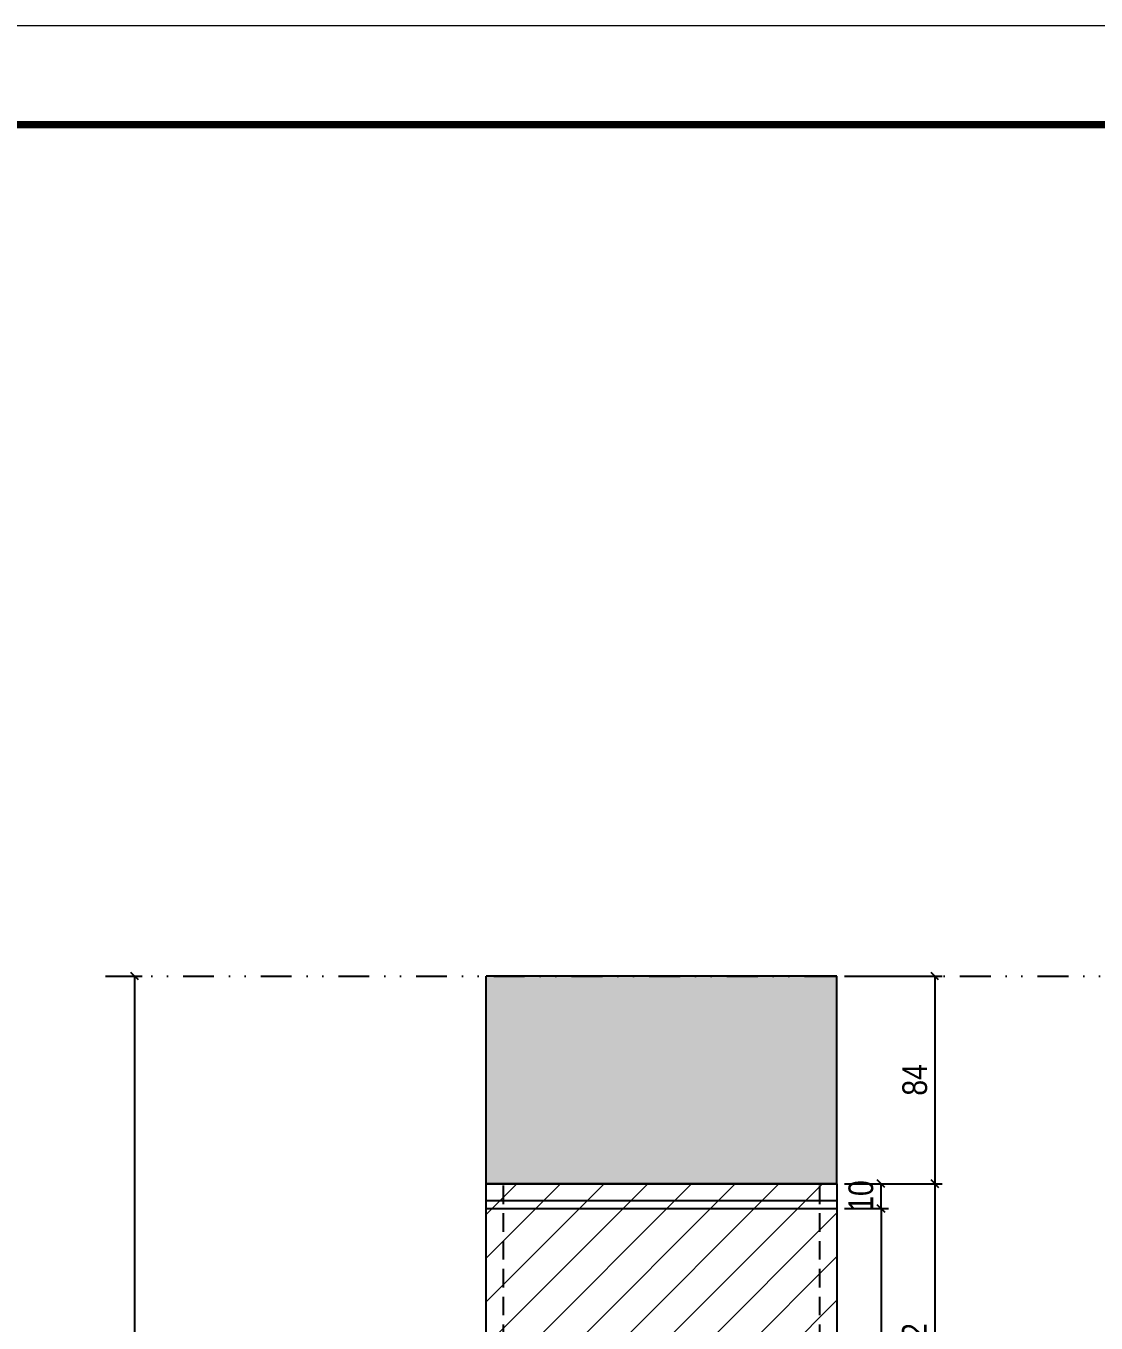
# Model space of a CAD drawing. Extents: x 2201 to 8455, y 252 to 7045.
# Drawn here: x 2635 to 3068, y 4223 to 4748 of the extents above; entities that cross this region are included whole.
import ezdxf

# ---------------------------------------------------------------- set-up
doc = ezdxf.new("R2010")
doc.units = 0
for name, pattern in [('DASHED', [0.75, 0.5, -0.25]), ('DIVIDE2', [0.625, 0.25, -0.125, 0, -0.125, 0, -0.125]), ('HIDDEN', [0.375, 0.25, -0.125])]:
    doc.linetypes.add(name, pattern=pattern)
for name, color, linetype in [('COTA', 241, 'Continuous'), ('Nível', 160, 'Continuous'), ('Painéis', 200, 'Continuous'), ('SARR_2.2x7', 40, 'Continuous'), ('Sarrafo de Pressão', 42, 'HIDDEN')]:
    doc.layers.add(name, color=color, linetype=linetype)
for name, color, linetype, lineweight in [('Folhas', 255, 'Continuous', 9), ('Hachura', 251, 'Continuous', 9), ('SARRAFO DE PRESSAO', 251, 'DASHED', 9)]:
    doc.layers.add(name, color=color, linetype=linetype, lineweight=lineweight)
doc.styles.add('COTA TECNICA', font='techl___.ttf', dxfattribs={"height": 10})
doc.styles.add('COTA TECNICA-50', font='techl___.ttf', dxfattribs={"height": 10})
doc.dimstyles.new('COTA PAINEL-50', dxfattribs={"dimtxt": 10, "dimasz": 3, "dimexe": 3, "dimexo": 3, "dimgap": 3, "dimtad": 1, "dimdec": 1, "dimzin": 12, "dimdsep": 46, "dimtxsty": 'COTA TECNICA-50', "dimblk1": 'OBLIQUE', "dimblk2": 'OBLIQUE', "dimsah": 1, "dimcen": 0.9, "dimclrd": 4, "dimclre": 4, "dimclrt": 240, "dimadec": 1, "dimazin": 3, "dimtfac": 1, "dimtdec": 1, "dimtmove": 0, "dimatfit": 3, "dimfxl": 1, "dimtolj": 1, "dimtzin": 12, "dimarcsym": 0})
doc.dimstyles.new('PAINEL', dxfattribs={"dimtxt": 10, "dimasz": 3, "dimexe": 3, "dimexo": 3, "dimgap": 3, "dimtad": 1, "dimdec": 1, "dimzin": 12, "dimdsep": 46, "dimtxsty": 'COTA TECNICA', "dimblk1": 'OBLIQUE', "dimblk2": 'OBLIQUE', "dimsah": 1, "dimcen": 0.9, "dimclrd": 4, "dimclre": 4, "dimclrt": 240, "dimadec": 1, "dimazin": 3, "dimtfac": 1, "dimtdec": 1, "dimtmove": 0, "dimatfit": 3, "dimfxl": 1, "dimtolj": 1, "dimtzin": 12, "dimarcsym": 0})

# ---------------------------------------------------------------- blocks, each defined once
blk = doc.blocks.new('9999999999')
at = {"layer": 'Folhas'}
blk.add_lwpolyline([(98138.98, 34190.21), (99623.98, 34190.21), (99623.98, 35240.21), (98138.98, 35240.21)], close=True, dxfattribs=at)
at = {"layer": 'Folhas', "color": 30, "const_width": 3}
blk.add_lwpolyline([(98213.98, 34230.21), (99583.98, 34230.21), (99583.98, 35200.21), (98213.98, 35200.21)], close=True, dxfattribs=at)
blk = doc.blocks.new('_Oblique')
at = {"color": 0, "linetype": 'ByBlock', "lineweight": -2}
blk.add_line((-0.5, -0.5), (0.5, 0.5), dxfattribs=at)
blk = doc.blocks.new('*D771')
at = {"layer": 'COTA', "color": 4, "lineweight": -2, "transparency": 16777216}
for p, q in [((2669.84, 4362.93), (2681.7, 4362.93)), ((2678.7, 4022.93), (2678.7, 4362.93)), ((2669.84, 4022.93), (2681.7, 4022.93))]:
    blk.add_line(p, q, dxfattribs=at)
at = {"layer": 'Defpoints', "color": 0, "transparency": 16777216}
for p in [(2666.84, 4362.93), (2678.7, 4362.93), (2666.84, 4022.93)]:
    blk.add_point(p, dxfattribs=at)
at = {"layer": 'COTA', "color": 4, "lineweight": -2, "transparency": 16777216, "xscale": 3, "yscale": 3, "zscale": 3}
for p, rotation in [((2678.7, 4362.93), 90), ((2678.7, 4022.93), 270)]:
    blk.add_blockref('_Oblique', p, dxfattribs=dict(at, rotation=rotation))
at = {"layer": 'COTA', "color": 240, "transparency": 16777216, "insert": (2670.48, 4192.93), "char_height": 10, "attachment_point": 5, "rotation": 90, "style": 'COTA TECNICA-50'}
blk.add_mtext('\\A1;340', dxfattribs=at)
blk = doc.blocks.new('*D457')
at = {"layer": 'COTA', "color": 4, "lineweight": -2, "transparency": 16777216}
for p, q in [((2966.04, 4362.93), (3005.68, 4362.93)), ((3002.68, 4362.93), (3002.68, 4278.93)), ((2966.04, 4278.93), (3005.68, 4278.93))]:
    blk.add_line(p, q, dxfattribs=at)
at = {"layer": 'Defpoints', "color": 0, "transparency": 16777216}
for p in [(2963.04, 4362.93), (2963.04, 4278.93), (3002.68, 4278.93)]:
    blk.add_point(p, dxfattribs=at)
at = {"layer": 'COTA', "color": 4, "lineweight": -2, "transparency": 16777216, "xscale": 3, "yscale": 3, "zscale": 3}
for p, rotation in [((3002.68, 4362.93), 90), ((3002.68, 4278.93), 270)]:
    blk.add_blockref('_Oblique', p, dxfattribs=dict(at, rotation=rotation))
at = {"layer": 'COTA', "color": 240, "transparency": 16777216, "insert": (2994.58, 4320.93), "char_height": 10, "attachment_point": 5, "rotation": 90, "style": 'COTA TECNICA-50'}
blk.add_mtext('\\A1;84', dxfattribs=at)
blk = doc.blocks.new('*D752')
at = {"layer": 'COTA', "color": 4, "lineweight": -2, "transparency": 16777216}
for p, q in [((2966.04, 4278.93), (3005.68, 4278.93)), ((3002.68, 4278.93), (3002.68, 4146.93)), ((2966.04, 4146.93), (3005.68, 4146.93))]:
    blk.add_line(p, q, dxfattribs=at)
at = {"layer": 'Defpoints', "color": 0, "transparency": 16777216}
for p in [(2963.04, 4278.93), (2963.04, 4146.93), (3002.68, 4146.93)]:
    blk.add_point(p, dxfattribs=at)
at = {"layer": 'COTA', "color": 4, "lineweight": -2, "transparency": 16777216, "xscale": 3, "yscale": 3, "zscale": 3}
for p, rotation in [((3002.68, 4278.93), 90), ((3002.68, 4146.93), 270)]:
    blk.add_blockref('_Oblique', p, dxfattribs=dict(at, rotation=rotation))
at = {"layer": 'COTA', "color": 240, "transparency": 16777216, "insert": (2994.46, 4212.93), "char_height": 10, "attachment_point": 5, "rotation": 90, "style": 'COTA TECNICA'}
blk.add_mtext('\\A1;132', dxfattribs=at)
blk = doc.blocks.new('*D685')
at = {"layer": 'COTA', "color": 4, "lineweight": -2, "transparency": 16777216}
for p, q in [((2966.04, 4268.93), (2983.87, 4268.93)), ((2980.87, 4268.93), (2980.87, 4146.93)), ((2966.04, 4146.93), (2983.87, 4146.93))]:
    blk.add_line(p, q, dxfattribs=at)
at = {"layer": 'Defpoints', "color": 0, "transparency": 16777216}
for p in [(2963.04, 4268.93), (2963.04, 4146.93), (2980.87, 4146.93)]:
    blk.add_point(p, dxfattribs=at)
at = {"layer": 'COTA', "color": 4, "lineweight": -2, "transparency": 16777216, "xscale": 3, "yscale": 3, "zscale": 3}
for p, rotation in [((2980.87, 4268.93), 90), ((2980.87, 4146.93), 270)]:
    blk.add_blockref('_Oblique', p, dxfattribs=dict(at, rotation=rotation))
at = {"layer": 'COTA', "color": 240, "transparency": 16777216, "insert": (2972.81, 4207.93), "char_height": 10, "attachment_point": 5, "rotation": 90, "style": 'COTA TECNICA'}
blk.add_mtext('\\A1;122', dxfattribs=at)
blk = doc.blocks.new('*D264')
at = {"layer": 'COTA', "color": 4, "lineweight": -2, "transparency": 16777216}
for p, q in [((2966.04, 4278.93), (2983.87, 4278.93)), ((2980.87, 4268.93), (2980.87, 4278.93)), ((2966.04, 4268.93), (2983.87, 4268.93))]:
    blk.add_line(p, q, dxfattribs=at)
at = {"layer": 'Defpoints', "color": 0, "transparency": 16777216}
for p in [(2963.04, 4278.93), (2980.87, 4278.93), (2963.04, 4268.93)]:
    blk.add_point(p, dxfattribs=at)
at = {"layer": 'COTA', "color": 4, "lineweight": -2, "transparency": 16777216, "xscale": 3, "yscale": 3, "zscale": 3}
for p, rotation in [((2980.87, 4278.93), 90), ((2980.87, 4268.93), 270)]:
    blk.add_blockref('_Oblique', p, dxfattribs=dict(at, rotation=rotation))
at = {"layer": 'COTA', "color": 240, "transparency": 16777216, "insert": (2972.77, 4273.93), "char_height": 10, "attachment_point": 5, "rotation": 90, "style": 'COTA TECNICA'}
blk.add_mtext('\\A1;10', dxfattribs=at)

msp = doc.modelspace()

# ---------------------------------------------------------------- hatches: boundary and pattern name
at = {"layer": 'COTA', "linetype": 'ByBlock'}
h = msp.add_hatch(dxfattribs=at)
h.set_pattern_fill('AR-CONC', color=256, scale=0.03)
h.set_pattern_definition([(50, (-167614.649, -105473.8634), (5.46554007, -0.47817257), [0.5715, -6.2865]), (355, (-167614.649, -105473.8634), (-1.05730264, 5.73170536), [0.4572, -5.02921753]), (100.4514447, (-167614.1936, -105473.903), (4.40823741, 5.25353256), [0.48570026, -5.34270734]), (46.1842, (-167614.649, -105472.3394), (8.13237123, -1.26126984), [0.85725, -9.42975]), (96.6355576, (-167613.971, -105472.4445), (7.12212402, 7.42278374), [0.7285507, -8.01406824]), (351.184151, (-167614.649, -105472.339), (7.12212402, 7.42278374), [0.685799, -7.54379196]), (21, (-167613.887, -105472.7204), (4.54843174, -3.06795595), [0.5715, -6.2865]), (326, (-167613.887, -105472.7204), (1.85406085, 5.52563898), [0.4572, -5.0292]), (71.451445, (-167613.508, -105472.976), (6.40249258, 2.45768307), [0.48570026, -5.34269813]), (37.5, (-167614.649, -105473.8634), (0.092658098, 2.536651166), [0, -4.96824, 0, -5.1054, 0, -5.04825]), (7.5, (-167614.649, -105473.8634), (2.004589875, 3.005417245), [0, -2.91084, 0, -4.85394, 0, -1.92405]), (327.5, (-167616.3483, -105473.8634), (4.067717855, -0.17186232), [0, -1.905, 0, -5.9436, 0, -7.8867]), (317.5, (-167617.1103, -105473.8634), (4.44387544, 0.76279473), [0, -2.4765, 0, -3.94716, 0, -5.6007])])
h.paths.add_polyline_path([(2963.04, 4362.93), (2821.04, 4362.93), (2821.04, 4278.93), (2963.04, 4278.93)])
at = {"layer": 'Hachura', "linetype": 'ByBlock'}
h = msp.add_hatch(dxfattribs=at)
h.set_pattern_fill('ANSI31', color=256, scale=100)
h.set_pattern_definition([(45, (-114329.089, -31018.35), (-8.8388348, 8.8388348), [])])
h.paths.add_polyline_path([(2963.04, 4278.93), (2821.04, 4278.93), (2821.04, 4022.93), (2963.04, 4022.93)])

# ---------------------------------------------------------------- linework, layer by layer
at = {"layer": 'COTA', "linetype": 'ByBlock'}
for p, q in [((2963.04, 4362.93), (2821.04, 4362.93)), ((2821.04, 4362.93), (2821.04, 4362.93)), ((2821.04, 4278.93), (2821.04, 4362.93)), ((2963.04, 4278.93), (2963.04, 4362.93))]:
    msp.add_line(p, q, dxfattribs=at)
at = {"layer": 'Nível', "color": 4, "linetype": 'DIVIDE2', "ltscale": 50}
msp.add_line((2666.84, 4362.93), (3646.37, 4362.93), dxfattribs=at)
at = {"layer": 'Painéis'}
for p, q in [((2963.04, 4278.93), (2821.04, 4278.93)), ((2821.04, 4278.93), (2963.04, 4278.93)), ((2821.04, 4146.93), (2821.04, 4278.93)), ((2963.04, 4278.93), (2963.04, 4146.93)), ((2821.04, 4268.93), (2963.04, 4268.93))]:
    msp.add_line(p, q, dxfattribs=at)
at = {"layer": 'SARR_2.2x7'}
msp.add_line((2963.04, 4271.93), (2821.04, 4271.93), dxfattribs=at)
at = {"layer": 'Sarrafo de Pressão', "ltscale": 30}
for p, q in [((2828.04, 4146.93), (2828.04, 4278.93)), ((2956.04, 4146.93), (2956.04, 4278.93))]:
    msp.add_line(p, q, dxfattribs=at)

# ---------------------------------------------------------------- block references
at = {"layer": 'SARRAFO DE PRESSAO', "color": 6, "linetype": 'ByBlock'}
msp.add_blockref('9999999999', (-95937.61, -30492.69), dxfattribs=at)

# ---------------------------------------------------------------- dimensions: what is measured, and where the dimension line sits
at = {"layer": 'COTA'}
for base, p1, p2, dimstyle, picture, middle in [((2678.7, 4362.93), (2666.84, 4022.93), (2666.84, 4362.93), 'COTA PAINEL-50', '*D771', (2670.48, 4192.93)), ((3002.68, 4146.93), (2963.04, 4278.93), (2963.04, 4146.93), 'PAINEL', '*D752', (2994.46, 4212.93)), ((2980.87, 4146.93), (2963.04, 4268.93), (2963.04, 4146.93), 'PAINEL', '*D685', (2972.81, 4207.93))]:
    dim = msp.add_linear_dim(base=base, p1=p1, p2=p2, angle=90, dimstyle=dimstyle, dxfattribs=at)
    dim.commit()
    dim.dimension.update_dxf_attribs({"geometry": picture, "text_midpoint": middle})
for base, p1, dimstyle, picture, middle in [((3002.68, 4278.93), (2963.04, 4362.93), 'COTA PAINEL-50', '*D457', (3002.68, 4320.93)), ((2980.87, 4278.93), (2963.04, 4268.93), 'PAINEL', '*D264', (2980.87, 4273.93))]:
    dim = msp.add_linear_dim(base=base, p1=p1, p2=(2963.04, 4278.93), angle=90, dimstyle=dimstyle, dxfattribs=at)
    dim.commit()
    dim.dimension.update_dxf_attribs({"geometry": picture, "text_midpoint": middle, "dimtype": 160})

doc.saveas('drawing.dxf')
